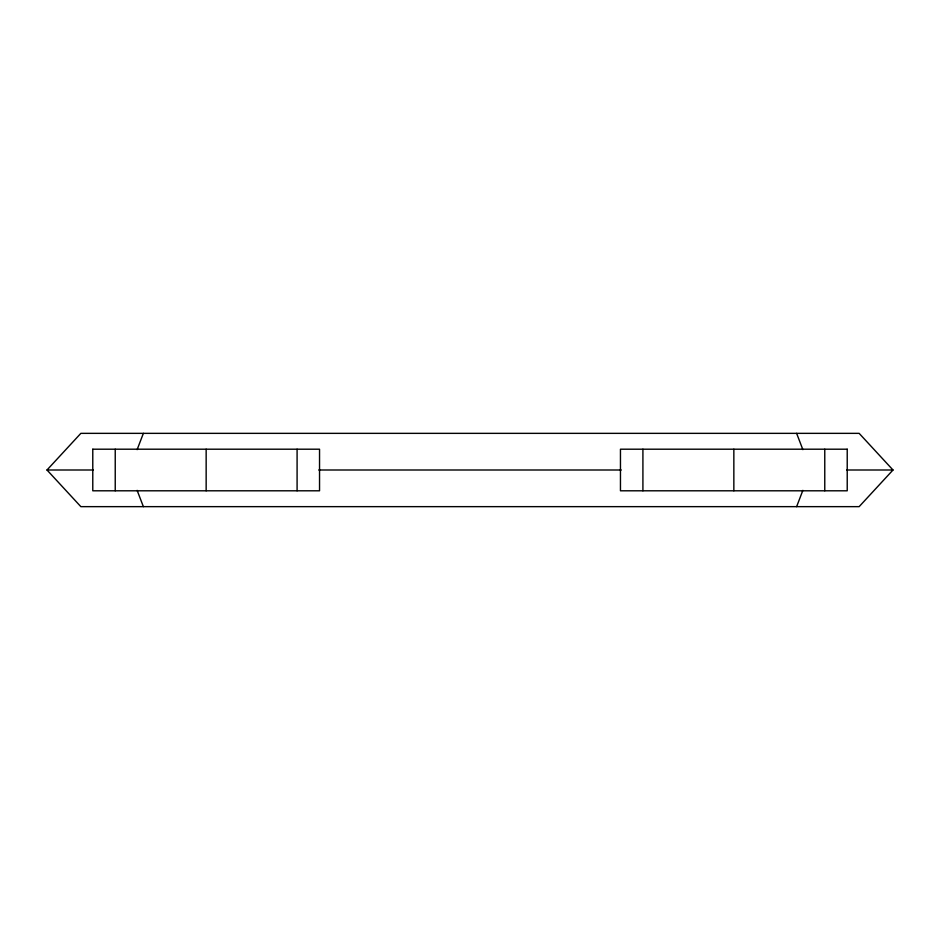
<?xml version="1.0" encoding="UTF-8"?>
<svg xmlns="http://www.w3.org/2000/svg" width="940" height="940" viewBox="0 0 940 940"><rect width="100%" height="100%" fill="white"/><g stroke="black" fill="none" stroke-linecap="round" stroke-linejoin="round"><path stroke-width="1.41" d="M137.134 449.637L143.374 433.352M796.627 506.648L802.866 490.363M47 470L80.852 433.352L859.148 433.352L893 470L859.148 506.648L80.852 506.648L47 470L93.225 470M318.766 470L621.234 470M846.775 470L893 470M796.627 433.352L802.866 449.637M137.134 490.363L143.374 506.648M824.768 449.203L824.768 490.798M733.846 449.203L733.846 490.798M642.913 449.203L642.913 490.798M297.087 449.203L297.087 490.798M206.154 449.203L206.154 490.798M115.232 449.203L115.232 490.798M92.778 449.203L92.778 490.798L319.541 490.798L319.541 449.203L92.778 449.203M847.222 449.203L620.459 449.203L620.459 490.798L847.222 490.798L847.222 449.203"/></g></svg>
